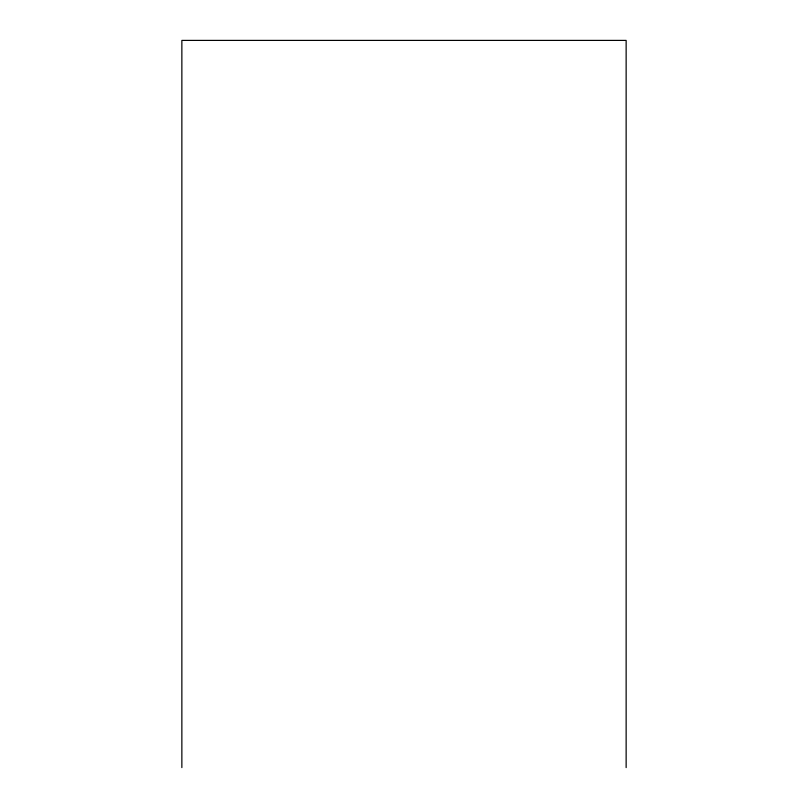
<?xml version="1.0" encoding="UTF-8"?>
<svg xmlns="http://www.w3.org/2000/svg" width="808" height="808" viewBox="0 0 808 808"><rect width="100%" height="100%" fill="white"/><g stroke="black" fill="none" stroke-linecap="round" stroke-linejoin="round"><path stroke-width="1.21" d="M626.139 767.6L626.139 40.4L181.861 40.4L181.861 767.6"/></g></svg>
